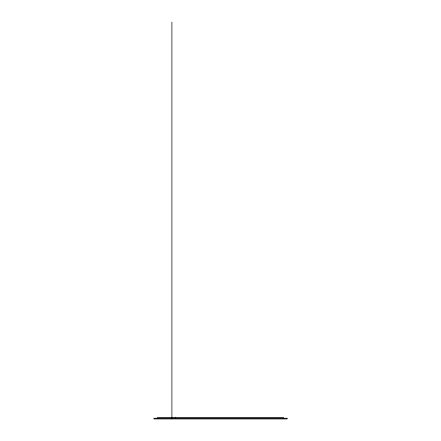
<?xml version="1.0" encoding="UTF-8"?>
<svg xmlns="http://www.w3.org/2000/svg" width="441" height="441" viewBox="0 0 441 441"><rect width="100%" height="100%" fill="white"/><g stroke="black" fill="none" stroke-linecap="round" stroke-linejoin="round"><path stroke-width="0.66" d="M283.502 418.228L283.502 417.511L157.498 417.511L157.498 418.228M175.501 417.511L175.501 418.228M171.902 22.05L171.902 417.539M171.902 418.228L171.902 418.95M287.102 418.228L153.898 418.228L153.898 418.95L287.102 418.95L287.102 418.228"/></g></svg>
